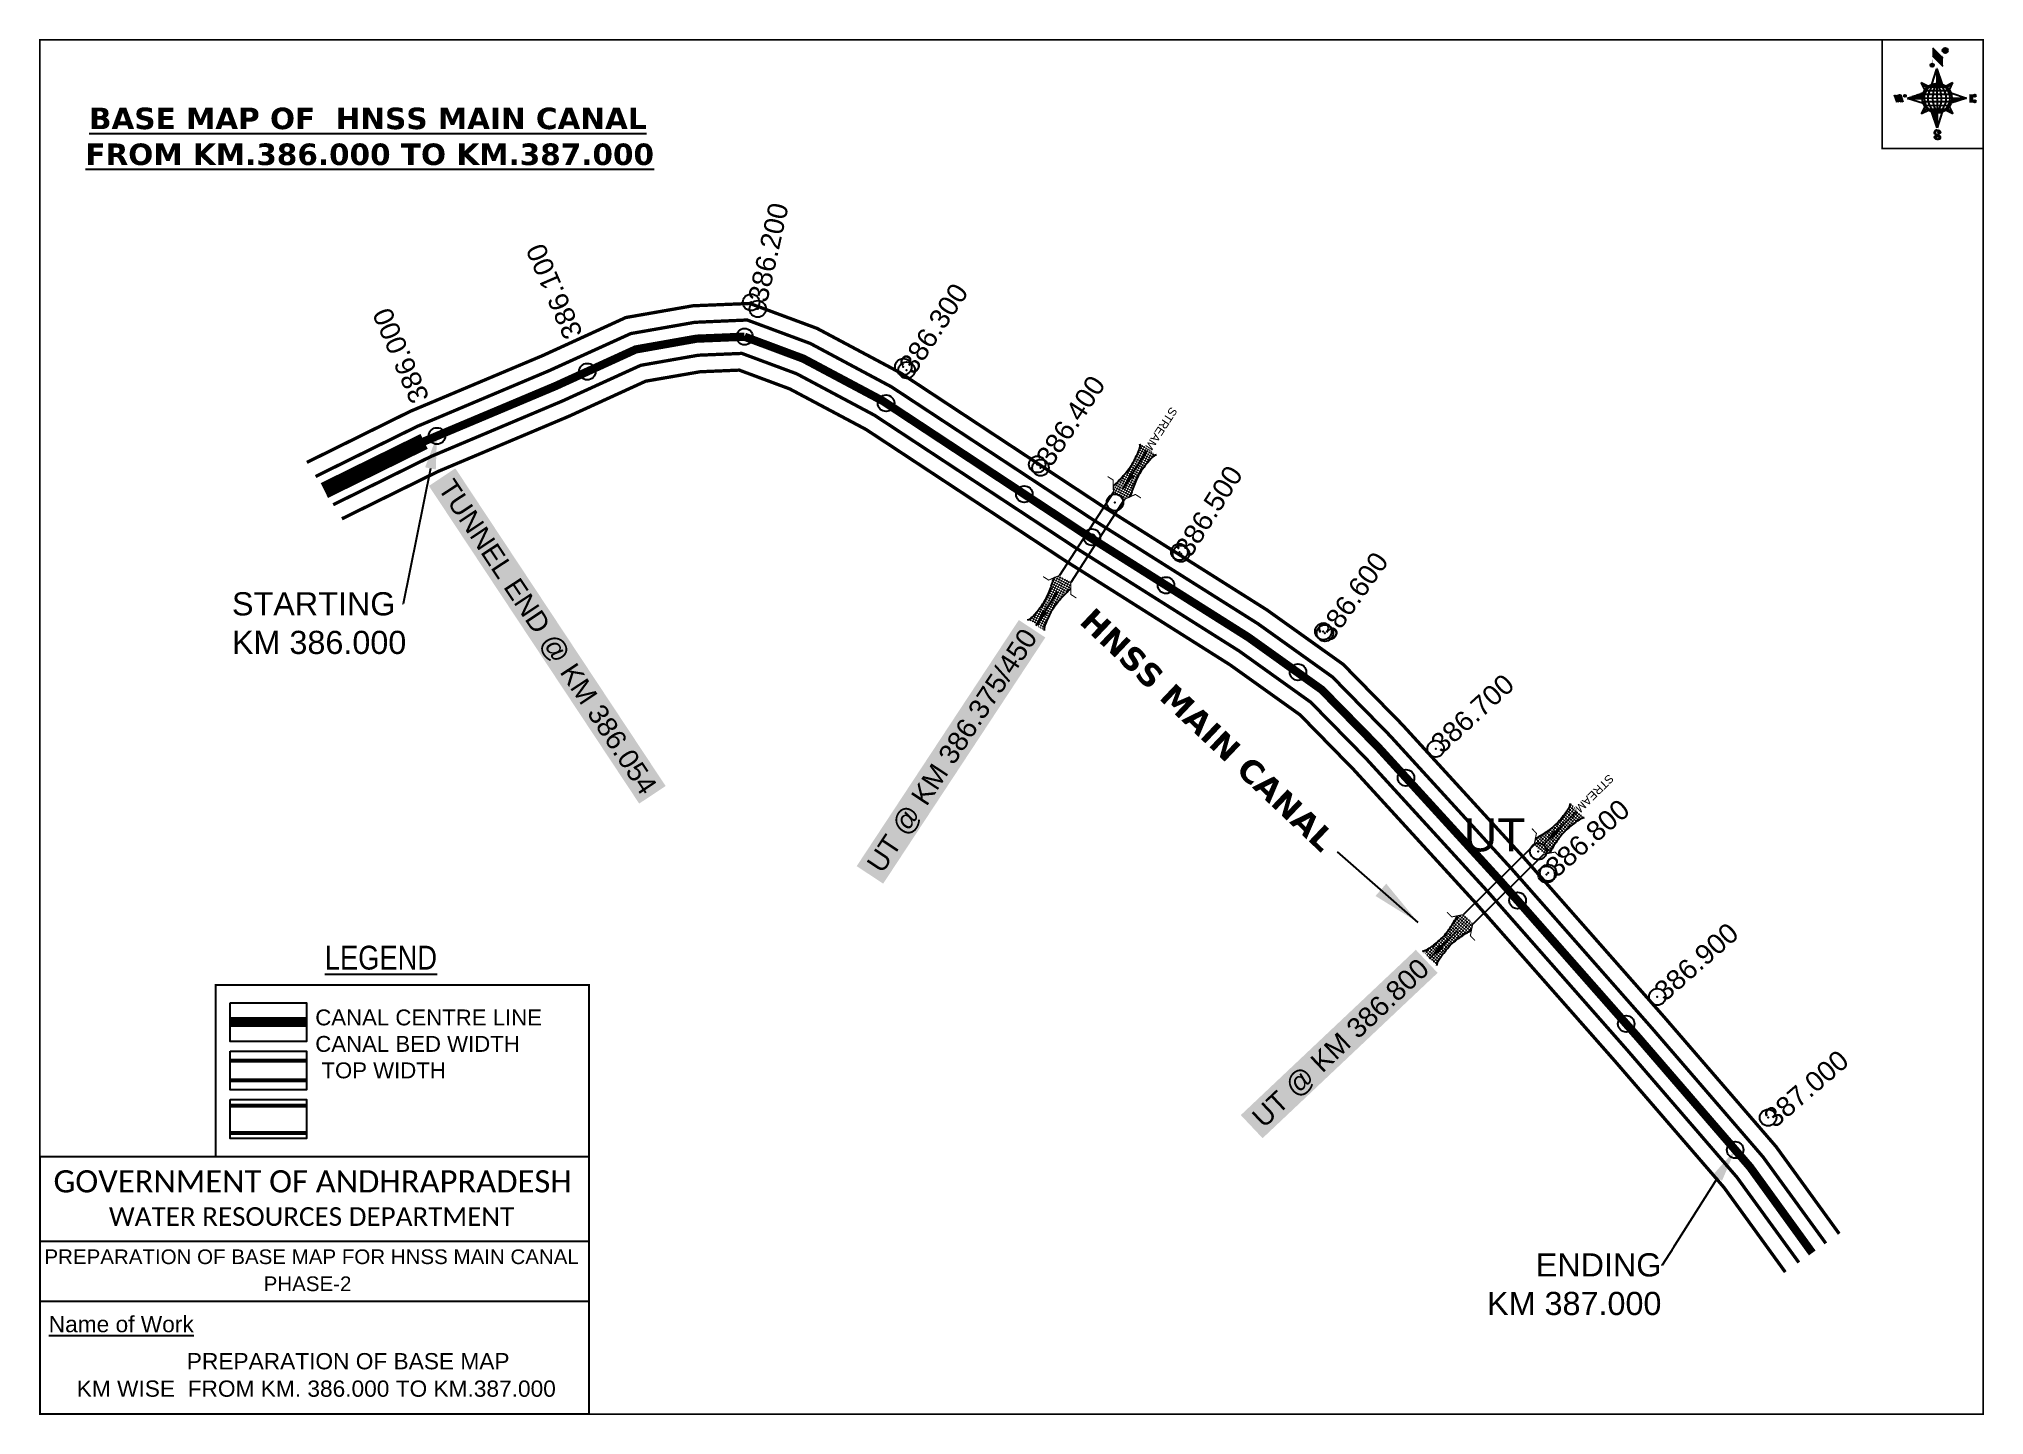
# Model space of a CAD drawing. Header units: inches. Extents: x 178880 to 180057, y 1582665 to 1583497.
import ezdxf
from ezdxf import colors
from ezdxf.entities.mleader import LeaderData, LeaderLine
from ezdxf.enums import TextEntityAlignment as Align
from ezdxf.math import Vec2, Vec3

# ---------------------------------------------------------------- set-up
doc = ezdxf.new("R2010")
doc.units = ezdxf.units.IN
doc.header["$MEASUREMENT"] = 0
doc.header["$PDMODE"] = 32
doc.header["$PDSIZE"] = 10
doc.linetypes.add('HIDDEN2', pattern=[0.1875, 0.125, -0.0625])
for name, color, linetype in [('AQUADUCT', 1, 'Continuous'), ('bord', 1, 'Continuous'), ('CANAL1', 242, 'Continuous'), ('CSMark', 72, 'Continuous'), ('DCBMS', 232, 'Continuous'), ('PAGE', 7, 'Continuous'), ('STRUCTURE', 5, 'Continuous'), ('TEXT', 6, 'Continuous')]:
    doc.layers.add(name, color=color, linetype=linetype)
doc.styles.add('ARIALN', font='ARIALN_1.TTF')
doc.styles.get("Standard").update_dxf_attribs({"font": 'ARIAL_1.TTF'})
doc.dimstyles.get("Standard").update_dxf_attribs({"dimtxt": 0.18, "dimasz": 0.18, "dimexe": 0.18, "dimexo": 0.0625, "dimgap": 0.09, "dimtad": 0, "dimtih": 1, "dimtoh": 1, "dimdec": 4, "dimzin": 0, "dimdsep": 46, "dimtxsty": 'Standard', "dimcen": 0.09, "dimadec": 0, "dimazin": 0, "dimtfac": 1, "dimtdec": 4, "dimtofl": 0, "dimtmove": 0, "dimatfit": 3, "dimfxl": 0, "dimtolj": 1, "dimtzin": 0, "dimarcsym": 0})
pattern_1 = [(267.297113149, (-8720374.938, 50637915.138), (10.5367255337, -0.497431438), [])]
pattern_2 = [(357.297113149, (-8720374.938, 50637915.138), (0.497431438, 10.5367255337), [])]

# ---------------------------------------------------------------- blocks, each defined once
blk = doc.blocks.new('*X8')
at = {"color": 0, "linetype": 'Continuous'}
for p, q in [((6321.6, 240.5), (6322.3, 241.2)), ((6321.6, 240.3), (6322.3, 241)), ((6321.6, 240.1), (6322.3, 240.8)), ((6321.6, 239.9), (6322.4, 240.7)), ((6321.6, 239.8), (6322.4, 240.6)), ((6321.6, 239.6), (6322.5, 240.5)), ((6321.6, 239.4), (6322.5, 240.3)), ((6321.6, 239.2), (6322.6, 240.2)), ((6321.7, 239.1), (6322.6, 240.1)), ((6321.8, 240.8), (6322.4, 241.4)), ((6321.8, 239), (6322.7, 240)), ((6321.8, 239), (6322.8, 239.9)), ((6321.9, 238.9), (6322.9, 239.8)), ((6322, 238.8), (6323, 239.7)), ((6322.1, 241.3), (6322.4, 241.6)), ((6322.1, 238.7), (6323.1, 239.6)), ((6322.2, 238.6), (6323.1, 239.6)), ((6322.3, 238.5), (6323.2, 239.5)), ((6322.4, 238.5), (6323.3, 239.4)), ((6322.5, 238.4), (6323.4, 239.3)), ((6322.7, 238.4), (6323.6, 239.3)), ((6322.8, 238.3), (6323.7, 239.2)), ((6322.9, 238.3), (6323.8, 239.1)), ((6323.1, 238.2), (6323.9, 239.1)), ((6323.2, 238.2), (6324, 239)), ((6323.3, 238.2), (6324.2, 239)), ((6323.5, 238.1), (6324.3, 238.9)), ((6323.7, 238.1), (6324.4, 238.9)), ((6323.8, 238.1), (6324.6, 238.8)), ((6324.1, 238.2), (6324.7, 238.8)), ((6324.3, 238.3), (6324.9, 238.8)), ((6324.6, 238.3), (6325.1, 238.8)), ((6324.8, 238.4), (6325.2, 238.8)), ((6325.1, 238.5), (6325.4, 238.8)), ((6325.4, 238.6), (6325.6, 238.8))]:
    blk.add_line(p, q, dxfattribs=at)
blk = doc.blocks.new('*X7')
at = {"color": 0, "linetype": 'Continuous'}
for p, q in [((6324.4, 240.3), (6324.5, 240.4)), ((6324.6, 240.3), (6324.8, 240.5)), ((6324.7, 240.2), (6325, 240.5)), ((6324.8, 240.2), (6325.2, 240.6)), ((6325, 240.1), (6325.5, 240.6)), ((6325.1, 240.1), (6325.6, 240.6)), ((6325.2, 240), (6325.8, 240.6)), ((6325.3, 240), (6326, 240.6)), ((6325.4, 239.9), (6326.1, 240.6)), ((6325.5, 239.8), (6326.2, 240.5)), ((6325.6, 239.8), (6326.3, 240.5)), ((6325.7, 239.7), (6326.5, 240.4)), ((6325.9, 239.6), (6326.6, 240.3)), ((6326, 239.5), (6326.7, 240.3)), ((6326, 239.4), (6326.8, 240.2)), ((6326.1, 239.3), (6327, 240.2)), ((6326.2, 239.3), (6327.1, 240.1)), ((6326.3, 239.2), (6327.1, 240)), ((6326.4, 239.1), (6327.2, 239.9)), ((6326.5, 239), (6327.3, 239.8)), ((6326.5, 238.9), (6327.4, 239.7)), ((6326.6, 238.8), (6327.5, 239.6)), ((6326.7, 238.7), (6327.5, 239.5)), ((6326.8, 238.6), (6327.6, 239.4)), ((6326.8, 238.5), (6327.7, 239.3)), ((6326.8, 236.5), (6327.4, 237)), ((6326.9, 238.3), (6327.8, 239.2)), ((6326.9, 238.2), (6327.9, 239.1)), ((6326.9, 236.8), (6327.6, 237.4)), ((6327, 238.1), (6327.8, 239)), ((6327, 237.9), (6327.8, 238.8)), ((6327, 237.8), (6327.8, 238.6)), ((6327, 237.6), (6327.8, 238.4)), ((6327, 237.4), (6327.8, 238.2)), ((6327, 237.3), (6327.8, 238)), ((6327, 237.1), (6327.8, 237.9))]:
    blk.add_line(p, q, dxfattribs=at)
blk = doc.blocks.new('H')
at = {"layer": 'bord', "extrusion": (0.000427885, 0.004792, 0.999988)}
h = blk.add_hatch(dxfattribs=at)
h.set_pattern_fill('LINE', color=8, scale=84.387686, angle=-2.7029, style=0)
h.set_pattern_definition(pattern_2)
h.paths.add_polyline_path([(-492, 786, -0.090992), (-448, 775), (-486, 912)])
h = blk.add_hatch(dxfattribs=at)
h.set_pattern_fill('LINE', color=8, scale=84.387686, angle=-92.7029, style=0)
h.set_pattern_definition(pattern_1)
h.paths.add_polyline_path([(-625, 665, -0.090992), (-615, 710), (-751, 671)])
h = blk.add_hatch(dxfattribs=at)
h.set_pattern_fill('LINE', color=8, scale=84.387686, angle=-2.7029, style=0)
h.set_pattern_definition(pattern_2)
h.paths.add_polyline_path([(-504, 533, -0.090992), (-549, 543), (-510, 406)])
h = blk.add_hatch(dxfattribs=at)
h.set_pattern_fill('LINE', color=8, scale=84.387686, angle=-92.7029, style=0)
h.set_pattern_definition(pattern_1)
h.paths.add_polyline_path([(-246, 647), (-372, 653, -0.090992), (-382, 609)])
for p, q in [((-519, 1020, -1217), (-435, 927, -1216)), ((-516, 1087, -1217), (-432, 994, -1217)), ((-538, 774, -1216), (-487, 906, -1216)), ((-487, 906, -1216), (-493, 780, -1216)), ((-487, 906, -1216), (-448, 769, -1216)), ((-865, 701, -1215), (-847, 638, -1215)), ((-847, 700, -1215), (-829, 637, -1215)), ((-829, 699, -1215), (-811, 636, -1215)), ((-829, 699, -1215), (-811, 698, -1215)), ((-811, 698, -1215), (-794, 635, -1215)), ((-752, 665, -1215), (-615, 704, -1215)), ((-627, 794, -1216), (-567, 760, -1216)), ((-627, 794, -1216), (-584, 747, -1215)), ((-599, 731, -1215), (-627, 794, -1216)), ((-421, 753, -1216), (-359, 781, -1216)), ((-359, 781, -1216), (-405, 739, -1216)), ((-359, 781, -1216), (-392, 721, -1215)), ((-379, 693, -1215), (-246, 641, -1215)), ((-213, 669, -1215), (-217, 601, -1215)), ((-752, 665, -1215), (-625, 659, -1215)), ((-619, 614, -1215), (-752, 665, -1215)), ((-639, 526, -1214), (-606, 585, -1215)), ((-639, 526, -1214), (-593, 568, -1215)), ((-577, 553, -1215), (-639, 526, -1214)), ((-511, 400, -1214), (-549, 537, -1214)), ((-460, 533, -1215), (-511, 400, -1214)), ((-505, 527, -1214), (-511, 400, -1214)), ((-371, 513, -1214), (-431, 546, -1215)), ((-371, 513, -1214), (-414, 560, -1215)), ((-399, 576, -1215), (-371, 513, -1214)), ((-246, 641, -1215), (-383, 603, -1215)), ((-373, 647, -1215), (-246, 641, -1215)), ((-197, 600, -1215), (-194, 668, -1215))]:
    blk.add_line(p, q, dxfattribs=at)
at = {"layer": 'bord', "color": 8, "linetype": 'ByBlock', "extrusion": (0.000427885, 0.004792, 0.999988)}
for p, q in [((-375, 679, -1215), (-620, 691, -1215)), ((-386, 711, -1215), (-605, 722, -1215)), ((-411, 744, -1216), (-578, 752, -1216)), ((-493, 780, -1216), (-505, 527, -1214)), ((-373, 647, -1215), (-625, 659, -1215)), ((-378, 616, -1215), (-623, 628, -1215)), ((-392, 585, -1215), (-611, 595, -1215)), ((-420, 555, -1215), (-587, 562, -1215))]:
    blk.add_line(p, q, dxfattribs=at)
at = {"layer": 'bord', "extrusion": (0.000427885, 0.004792, 0.999988), "elevation": -1212}
for points, const_width in [([(-522, 960), (-516, 1093)], 1.61), ([(-434, 933), (-428, 1066)], 1.61), ([(-870, 707), (-846, 706)], 0.642), ([(-829, 643), (-821, 678)], 0.642), ([(-793, 641), (-782, 694)], 0.642), ([(-223, 676), (-174, 673)], 0.706), ([(-829, 643), (-855, 644)], 0.642), ([(-811, 642), (-784, 641)], 0.642), ([(-177, 605), (-226, 607)], 0.706), ([(-195, 645), (-185, 644)], 0.706)]:
    blk.add_lwpolyline(points, dxfattribs=dict(at, const_width=const_width))
for points, const_width in [([(-414, 1073, 1), (-398, 1058, 1)], 22.3), ([(-530, 950, 1), (-520, 939, 1)], 14.8), ([(-776, 697, 1), (-769, 690, 1)], 8.9), ([(-180, 618, 1), (-173, 611, 1)], 9.79), ([(-178, 667, 1), (-171, 660, 1)], 9.79), ([(-490, 362, 1), (-498, 369, 1)], 11.1), ([(-525, 322, 1), (-533, 329, 1)], 11.1)]:
    blk.add_lwpolyline(points, format="xyb", close=True, dxfattribs=dict(at, const_width=const_width))
for points in [[(-537, 317), (-531, 310), (-520, 307), (-505, 307), (-494, 310), (-486, 318), (-487, 326), (-491, 333), (-494, 336), (-503, 341), (-522, 347), (-530, 352), (-534, 355), (-537, 363), (-537, 373), (-530, 381), (-520, 384), (-504, 384), (-493, 380), (-487, 373)], [(-522, 348), (-526, 354), (-528, 361), (-528, 371), (-526, 375), (-521, 381), (-515, 384)], [(-505, 307), (-499, 312), (-497, 319), (-497, 327), (-501, 335), (-509, 343)]]:
    blk.add_lwpolyline(points, dxfattribs=at)
at = {"layer": 'bord', "extrusion": (0.000427885, 0.004792, 0.999988)}
for centre, radius in [((-406, 1065, -1212), 22.3), ((-525, 944, -1212), 14.8), ((-773, 694, -1212), 8.9), ((-498, 659, -1212), 127), ((-177, 615, -1212), 9.79), ((-174, 663, -1212), 9.79), ((-494, 365, -1212), 11.1), ((-529, 325, -1212), 11.1)]:
    blk.add_circle(centre, radius, dxfattribs=at)
at = {"layer": 'bord', "color": 8, "linetype": 'ByBlock', "extrusion": (0.000427885, 0.004792, 0.999988)}
for centre, radius, start, end in [((-482, 658, -1212), 128, 94.9254, 259.6691), ((-437, 656, -1212), 141, 113.2864, 241.308), ((-316, 651, -1212), 222, 142.5892, 212.0053), ((-560, 662, -1212), 141, 293.2864, 61.308), ((-681, 668, -1212), 222, 322.5892, 32.0053), ((-515, 660, -1212), 128, 274.9254, 79.6691)]:
    blk.add_arc(centre, radius, start, end, dxfattribs=at)
at = {"layer": 'bord', "extrusion": (0.000427885, 0.004792, 0.999988)}
for points in [[(-516, 1093, -1212), (-431, 1000, -1212), (-519, 1026, -1212), (-434, 933, -1212)], [(-864, 707, -1212), (-846, 706, -1212), (-846, 644, -1212), (-829, 643, -1212)], [(-829, 705, -1212), (-811, 704, -1212), (-811, 642, -1212), (-793, 641, -1212)], [(-193, 674, -1212), (-197, 606, -1212), (-213, 675, -1212), (-216, 607, -1212)]]:
    blk.add_solid(points, dxfattribs=at)
at = {"layer": 'bord', "extrusion": (0.000427885, 0.004792, 0.999988), "xscale": 7.977342409717546, "yscale": 7.977342408231451, "zscale": 7.977342408476333, "rotation": 138.0840426661453}
for name, p in [('*X7', (38301, -31929, -1212)), ('*X8', (38314, -31951, -1212))]:
    blk.add_blockref(name, p, dxfattribs=at)
blk = doc.blocks.new('UT')
at = {"layer": 'STRUCTURE'}
h = blk.add_hatch(dxfattribs=at)
h.set_pattern_fill('DASH', color=150, scale=8, angle=-39.6278, style=0)
h.set_pattern_definition([(320.372247933, (-4370.464, -6260.8811), (1.40800153113, 0.132407282), [1, -1])])
h.paths.add_polyline_path([(765163, 1700681.9), (765165.6, 1700680.6), (765167.2, 1700680.3), (765169.1, 1700680), (765172.4, 1700679.6), (765176.4, 1700679.3), (765179.5, 1700679.5), (765183.1, 1700679.9), (765187.7, 1700680.9), (765188.9, 1700681.2), (765193.1, 1700682.2), (765196.1, 1700680.2), (765196.1, 1700672.2), (765193.1, 1700670.2), (765190.5, 1700670.8), (765188.1, 1700671.3), (765185.5, 1700671.8), (765183.6, 1700672.1), (765181, 1700672.5), (765180.3, 1700672.5), (765178.5, 1700672.6), (765176.7, 1700672.6), (765174.6, 1700672.5), (765172.5, 1700672.3), (765170.4, 1700672), (765168.5, 1700671.7), (765166.1, 1700671.2), (765165, 1700670.8), (765163, 1700669.7)])
h.paths.add_polyline_path([(765259.1, 1700682.2), (765256.1, 1700680.2), (765256.1, 1700672.2), (765259.1, 1700670.2), (765261.9, 1700671), (765264.4, 1700671.6), (765266.4, 1700672), (765269.1, 1700672.5), (765272.7, 1700673), (765276.1, 1700673.1), (765278.6, 1700672.9), (765281.2, 1700672.7), (765283.9, 1700672.3), (765286.4, 1700671.9), (765288, 1700671.3), (765289.2, 1700670.6), (765289.1, 1700682.7), (765287.6, 1700681.8), (765285.7, 1700681.2), (765283, 1700680.7), (765281.2, 1700680.4), (765276.7, 1700679.9), (765272.7, 1700679.9), (765268.7, 1700680.3), (765264.8, 1700681), (765261.2, 1700681.7)])
at = {"layer": 'STRUCTURE', "color": 150, "const_width": 0.628}
for points in [[(765190.1, 1700688.2), (765190.1, 1700684.2), (765196.1, 1700680.2), (765256.1, 1700680.2), (765262.1, 1700684.2), (765262.1, 1700688.2)], [(765190.1, 1700664.2), (765190.1, 1700668.2), (765196.1, 1700672.2), (765256.1, 1700672.2), (765262.1, 1700668.2), (765262.1, 1700664.2)]]:
    blk.add_lwpolyline(points, dxfattribs=at)
at = {"layer": 'STRUCTURE', "color": 150}
for points in [[(765196.1, 1700680.2), (765256.1, 1700680.2)], [(765196.1, 1700672.2), (765256.1, 1700672.2)], [(765196.1, 1700672.2), (765256.1, 1700672.2)]]:
    blk.add_lwpolyline(points, dxfattribs=at)
at = {"layer": 'STRUCTURE', "color": 0}
blk.add_circle((765226.1, 1700676.2), 1.89, dxfattribs=at)
at = {"layer": 'STRUCTURE', "color": 150}
for points in [[(765163, 1700681.9), (765164.4, 1700681.1), (765167.9, 1700680.2), (765171.2, 1700679.8), (765176.1, 1700679.4), (765184.7, 1700680.3), (765193.1, 1700682.2)], [(765289.1, 1700682.7), (765287.8, 1700681.9), (765284.3, 1700680.9), (765280.9, 1700680.4), (765276.1, 1700679.8), (765267.4, 1700680.5), (765259.1, 1700682.2)], [(765163, 1700669.7), (765164.3, 1700670.6), (765167.8, 1700671.6), (765171.2, 1700672.1), (765176, 1700672.6), (765184.7, 1700672), (765193.1, 1700670.2)], [(765289.2, 1700670.6), (765287.8, 1700671.4), (765284.2, 1700672.3), (765280.9, 1700672.7), (765276.1, 1700673.1), (765267.4, 1700672.2), (765259.1, 1700670.2)]]:
    blk.add_spline(points, degree=3, dxfattribs=at)
at = {"layer": 'STRUCTURE', "color": 0}
blk.add_text('STREAM', height=5, dxfattribs=at).set_placement((765148.2, 1700675.8), align=Align.MIDDLE_CENTER)
for points in [[(765190.9, 1700676), (765164.2, 1700675.8)], [(765289.3, 1700676.7), (765265.4, 1700676.4)]]:
    blk.add_leader(points, dimstyle='Standard', override={"dimasz": 10, "dimgap": 0.09, "dimtad": 0}, dxfattribs=at)

msp = doc.modelspace()

# ---------------------------------------------------------------- linework, layer by layer
at = {"color": 6, "const_width": 10}
msp.add_lwpolyline([(179052.9, 1583224.2), (179113.2, 1583253.9)], dxfattribs=at)
at = {"color": 96, "const_width": 10}
msp.add_lwpolyline([(179052.9, 1583224.2), (179113.2, 1583253.9)], dxfattribs=at)
for p in [(179311, 1583338, 712), (179403, 1583299, 713), (179484, 1583240, 714), (179531, 1583217, 715), (179531, 1583217, 715), (179570, 1583187, 716), (179657, 1583139, 717), (179725, 1583068, 718), (179787, 1583006, 719), (179787, 1583006, 719), (179792, 1582992, 720), (179859, 1582918, 721), (179926, 1582845, 722)]:
    msp.add_point(p)
at = {"color": 2}
for p in [(179725, 1583068, 718), (179859, 1582918, 721), (179926, 1582845, 722)]:
    msp.add_point(p, dxfattribs=at)
at = {"layer": 'CANAL1', "color": 200, "const_width": 2}
for points in [[(179042.3, 1583241.2), (179104.9, 1583272.1), (179184.7, 1583305.7), (179235.2, 1583328.8), (179275.8, 1583335.9), (179310.2, 1583337.3), (179350.9, 1583322.2), (179401, 1583295.5), (179522.9, 1583215.1), (179622.9, 1583152), (179669, 1583119.1), (179704.6, 1583082.8), (179778.9, 1583001.5), (179863.2, 1582905.8), (179930.8, 1582827.5), (179969, 1582774.8)], [(179063.5, 1583207.1), (179121.6, 1583235.7), (179200.8, 1583269.1), (179247.2, 1583290.3), (179280.1, 1583296), (179303.8, 1583297), (179334.4, 1583285.6), (179380.5, 1583261.1), (179501.3, 1583181.5), (179600.6, 1583118.8), (179642.9, 1583088.6), (179675.5, 1583055.3), (179749.1, 1582974.8), (179833.1, 1582879.5), (179899.4, 1582802.7), (179936.4, 1582751.6)]]:
    msp.add_lwpolyline(points, dxfattribs=at)
at = {"layer": 'CANAL1', "color": 5, "const_width": 2}
for points in [[(179047.6, 1583232.7), (179109.1, 1583263), (179188.7, 1583296.6), (179238.2, 1583319.1), (179276.9, 1583325.9), (179308.6, 1583327.3), (179346.8, 1583313.1), (179395.8, 1583286.9), (179517.5, 1583206.7), (179617.4, 1583143.7), (179662.5, 1583111.5), (179697.3, 1583076), (179771.5, 1582994.8), (179855.7, 1582899.2), (179922.9, 1582821.3), (179960.9, 1582769)], [(179058.2, 1583215.6), (179117.4, 1583244.8), (179196.8, 1583278.3), (179244.2, 1583299.9), (179279, 1583306), (179305.4, 1583307.1), (179338.5, 1583294.8), (179385.6, 1583269.7), (179506.7, 1583189.9), (179606.2, 1583127.1), (179649.4, 1583096.2), (179682.8, 1583062.2), (179756.6, 1582981.5), (179840.6, 1582886.1), (179907.2, 1582808.9), (179944.6, 1582757.4)]]:
    msp.add_lwpolyline(points, dxfattribs=at)
at = {"layer": 'CANAL1', "color": 1, "linetype": 'HIDDEN2', "ltscale": 100, "const_width": 5}
for points in [[(179052.9, 1583224.2), (179113.2, 1583253.9), (179192.8, 1583287.4), (179241.2, 1583309.5), (179277.9, 1583316), (179307, 1583317.2)], [(179307, 1583317.2), (179342.6, 1583303.9), (179390.7, 1583278.3), (179512.1, 1583198.3), (179611.8, 1583135.4), (179656, 1583103.8), (179690.1, 1583069.1), (179764, 1582988.2), (179848.2, 1582892.6), (179915.1, 1582815.1), (179952.7, 1582763.2)]]:
    msp.add_lwpolyline(points, dxfattribs=at)
at = {"layer": 'CANAL1', "color": 1, "linetype": 'HIDDEN2', "ltscale": 100, "const_width": 6, "elevation": -0.4}
msp.add_lwpolyline([(179042, 1582902.8), (178996, 1582902.8)], dxfattribs=at)
at = {"layer": 'CANAL1', "color": 5, "const_width": 2.4, "elevation": -0.4}
for points in [[(179042, 1582879.5), (178996, 1582879.5)], [(179042, 1582867.5), (178996, 1582867.5)]]:
    msp.add_lwpolyline(points, dxfattribs=at)
at = {"layer": 'CANAL1', "color": 200, "const_width": 2.4, "elevation": -0.4}
for points in [[(179042, 1582852.3), (178996, 1582852.3)], [(179042, 1582835.8), (178996, 1582835.8)]]:
    msp.add_lwpolyline(points, dxfattribs=at)
at = {"layer": 'CSMark', "color": 2}
for p in [(179315, 1583334), (179405, 1583297), (179211.9, 1583296.1), (179121, 1583257.2), (179486, 1583238), (179571, 1583186), (179658, 1583138), (179793, 1582993)]:
    msp.add_point(p, dxfattribs=at)
at = {"layer": 'CSMark', "color": 3}
for p in [(179307, 1583317.2), (179392.6, 1583277), (179476.2, 1583222), (179517.1, 1583196), (179561.9, 1583166.9), (179641.7, 1583114.4), (179707, 1583050.5), (179774.5, 1582976.3), (179840.2, 1582901.7), (179906.1, 1582825.5)]:
    msp.add_point(p, dxfattribs=at)
at = {"layer": 'PAGE', "const_width": 1}
msp.add_lwpolyline([(178880.9, 1582665.8), (180056.1, 1582665.8), (180056.1, 1583496.8), (178880.9, 1583496.8), (178880.9, 1582665.8)], dxfattribs=at)
at = {"layer": 'PAGE'}
for points, const_width in [([(180056.1, 1583496.8), (179995, 1583496.8), (179995, 1583431), (180056.1, 1583431)], 1), ([(178987.2, 1582925.2), (179213, 1582925.2), (179213, 1582821.4), (178987.2, 1582821.4)], 1.2), ([(178880.9, 1582821.4), (179213, 1582821.4), (179213, 1582665.8), (178880.9, 1582665.8)], 1.2)]:
    msp.add_lwpolyline(points, close=True, dxfattribs=dict(at, const_width=const_width))
at = {"layer": 'PAGE', "elevation": -0.4}
for points in [[(178996, 1582914.5), (179042, 1582914.5), (179042, 1582891), (178996, 1582891)], [(178996, 1582885.3), (179042, 1582885.3), (179042, 1582861.8), (178996, 1582861.8)], [(178996, 1582856), (179042, 1582856), (179042, 1582832.5), (178996, 1582832.5)]]:
    msp.add_lwpolyline(points, close=True, dxfattribs=at)
at = {"layer": 'PAGE'}
for points in [[(178880.9, 1582770.4), (179213, 1582770.4)], [(178880.9, 1582734.1), (179213, 1582734.1)]]:
    msp.add_lwpolyline(points, dxfattribs=at)

# ---------------------------------------------------------------- block references
at = {"layer": 'AQUADUCT', "color": 1, "xscale": 0.0703495379661093, "yscale": 0.07034953800030053, "zscale": 0.07034953795990817, "rotation": 3.078330607406165}
msp.add_blockref('H', (180065.7, 1583417.4, 85.4), dxfattribs=at)
at = {"layer": 'STRUCTURE', "color": 0}
for p, rotation in [((-834115.3, 3148577.6), 237.1498445578681), ((-470708.8, 3330771.2), 224.6393547953236)]:
    msp.add_blockref('UT', p, dxfattribs=dict(at, rotation=rotation))

# ---------------------------------------------------------------- texts
msp.add_text('UT ', height=20).set_placement((179787, 1583006, 719), align=Align.RIGHT)
at = {"layer": 'CANAL1', "color": 7, "insert": (179517.8, 1583155), "char_height": 14, "width": 205.129, "attachment_point": 1, "rotation": 316.5272}
msp.add_mtext('\\pi0.96322;{\\fVerdana|b1|i0|c0|p34;HNSS MAIN CANAL}', dxfattribs=at)
at = {"layer": 'CSMark', "color": 1}
for s, rotation, p in [('386.200', 77.5071, (179314.8, 1583338.6)), ('386.100', 113.3079, (179203.9, 1583316.7)), ('386.300', 56.6257, (179404.6, 1583296.9)), ('386.000', 113.3079, (179111.1, 1583277.9)), ('386.400', 56.6257, (179487.5, 1583241.1)), ('386.500', 57.7366, (179571.5, 1583186.1)), ('386.600', 54.469, (179657, 1583135.5)), ('386.700', 42.4348, (179724.8, 1583069)), ('386.800', 41.3686, (179794, 1582994)), ('386.900', 41.3686, (179859.8, 1582919.3)), ('387.000', 40.7971, (179926.1, 1582842.7))]:
    msp.add_text(s, height=12, rotation=rotation, dxfattribs=at).set_placement(p, align=Align.MIDDLE_LEFT)
at = {"layer": 'PAGE', "extrusion": (0.000201441, 0.004807, 0.999988), "style": 'ARIALN'}
msp.add_text('%%ULEGEND', height=14.4, rotation=359.9999, dxfattribs=at).set_placement((179087.1, 1582923.3, 7645), align=Align.MIDDLE)
at = {"layer": 'PAGE', "extrusion": (0.000201441, 0.004807, 0.999988)}
for s, height, p in [('PREPARATION OF BASE MAP FOR HNSS MAIN CANAL', 8.878, (178883.6, 1582738, 7644.1)), ('%%UName of Work', 9.822, (178886.2, 1582696.8, 7642.7))]:
    msp.add_text(s, height=height, rotation=359.9999, dxfattribs=at).set_placement(p)
for s, height, p in [('PHASE-2', 8.88, (179042.7, 1582726.1, 7644)), ('PREPARATION OF BASE MAP', 9.822, (179067.3, 1582679.3, 7642.8)), ('KM WISE  FROM KM. 386.000 TO KM.387.000', 9.822, (179048, 1582662.7, 7642.8))]:
    msp.add_text(s, height=height, rotation=359.9999, dxfattribs=at).set_placement(p, align=Align.MIDDLE_CENTER)
at = {"layer": 'PAGE', "extrusion": (0.000201441, 0.004807, 0.999988), "attachment_point": 1, "text_direction": (1, -1e-06, -0.000201)}
for s, insert, char_height, width in [('CANAL CENTRE LINE CANAL BED WIDTH {\\H2.3732x; }\\P TOP WIDTH{\\H1.9155x; }', (179047.4, 1582910.4, -0.4), 9.6, 168.926), ('\\pi3.5885;{\\fCalibri|b0|i0|c0|p34;\\H1.3333x;GOVERNMENT OF ANDHRAPRADESH\\P\\pi37.073;\\H0.83998x;WATER RESOURCES DEPARTMENT}', (178885.5, 1582813.2, -1.3), 10.059, 321.276)]:
    msp.add_mtext(s, dxfattribs=dict(at, insert=insert, char_height=char_height, width=width))
at = {"layer": 'STRUCTURE', "color": 5, "char_height": 12, "attachment_point": 1, "bg_fill": 1, "box_fill_scale": 1.3, "bg_fill_color": 7, "bg_fill_true_color": 16777215, "bg_fill_transparency": 4390977}
for s, insert, width, rotation in [('\\pi0.26055;TUNNEL END @ KM 386.054', (179131.1, 1583232.6), 223.168, 303.5077), ('\\pi0.71894;UT @ KM 386.375/450', (179379.8, 1582998.1), 171.026, 56.6188), ('\\pi0.71894;UT @ KM 386.800', (179612.2, 1582846.4), 138.398, 43.3575)]:
    msp.add_mtext(s, dxfattribs=dict(at, insert=insert, width=width, rotation=rotation))
at = {"layer": 'TEXT', "color": 1, "insert": (178888.8, 1583455.7), "char_height": 13, "width": 379.826, "attachment_point": 1}
msp.add_mtext('\\pi21.755;{\\fVerdana|b1|i0|c0|p34;\\LBASE MAP OF  HNSS MAIN CANAL \\P\\pi19.564;FROM KM.386.000 TO KM.387.000}', dxfattribs=at)

# ---------------------------------------------------------------- leaders
at = {"layer": 'CANAL1', "color": 7}
msp.add_leader([(179714.4, 1582963), (179665.5, 1583005.8)], dimstyle='Standard', override={"dimasz": 30, "dimgap": 0.09, "dimtad": 0}, dxfattribs=at)
at = {"layer": 'DCBMS', "color": 5}
ml = msp.add_multileader_mtext('Standard', dxfattribs=at)
ml.set_content('STARTING\\PKM 386.000', color=5)
ml.set_leader_properties()
ml.build(insert=Vec2(0, 0))
ml.multileader.update_dxf_attribs({"dogleg_length": 0.36, "arrow_head_size": 20})
ctx = ml.context
ctx.base_point, ctx.char_height, ctx.arrow_head_size, ctx.landing_gap_size, ctx.plane_origin = Vec3(178996.9, 1583155.6), 14, 20, 0.09, Vec3(179167.8, 1583228.4)
notes = []
notes.append((ctx, [(0, (1, 1, 0), (179100.6, 1583155.6), (-1, 0), 0.36, [(0, [(179121, 1583257.2)], 0, [])])]))
ctx.mtext.insert, ctx.mtext.flow_direction = Vec3(178997, 1583162.7), 5
for ctx, leaders in notes:
    for number, flags, end, landing, length, lines in leaders:
        leader = LeaderData()
        leader.index, (leader.has_last_leader_line, leader.has_dogleg_vector, leader.attachment_direction) = number, flags
        leader.last_leader_point, leader.dogleg_vector, leader.dogleg_length = Vec3(end), Vec3(landing), length
        for number, points, colour, breaks in lines:
            line = LeaderLine()
            line.index, line.vertices, line.color, line.breaks = number, Vec3.list(points), colors.encode_raw_color(colour), breaks
            leader.lines.append(line)
        ctx.leaders.append(leader)

# ---------------------------------------------------------------- next in the draw order: leaders
ml = msp.add_multileader_mtext('Standard', dxfattribs=at)
ml.set_content('ENDING \\PKM 387.000', color=5)
ml.set_leader_properties()
ml.build(insert=Vec2(0, 0))
ml.multileader.update_dxf_attribs({"dogleg_length": 0.36, "arrow_head_size": 20})
ctx = ml.context
ctx.base_point, ctx.char_height, ctx.arrow_head_size, ctx.landing_gap_size, ctx.plane_origin = Vec3(179758.3, 1582755.9), 14, 20, 0.09, Vec3(179902, 1582968.2)
ctx.text_align_type = 2
notes = []
notes.append((ctx, [(0, (1, 1, 0), (179861.9, 1582755.9), (-1, 0), 0.36, [(0, [(179906.1, 1582825.5)], 0, [])])]))
ctx.mtext.insert, ctx.mtext.width, ctx.mtext.alignment, ctx.mtext.flow_direction = Vec3(179861.5, 1582763), 109.049, 3, 5
ctx.mtext.has_bg_fill, ctx.mtext.bg_color, ctx.mtext.bg_scale_factor, ctx.mtext.bg_transparency, ctx.mtext.use_window_bg_color = 1, -1027028792, 1.5, 0, 1
for ctx, leaders in notes:
    for number, flags, end, landing, length, lines in leaders:
        leader = LeaderData()
        leader.index, (leader.has_last_leader_line, leader.has_dogleg_vector, leader.attachment_direction) = number, flags
        leader.last_leader_point, leader.dogleg_vector, leader.dogleg_length = Vec3(end), Vec3(landing), length
        for number, points, colour, breaks in lines:
            line = LeaderLine()
            line.index, line.vertices, line.color, line.breaks = number, Vec3.list(points), colors.encode_raw_color(colour), breaks
            leader.lines.append(line)
        ctx.leaders.append(leader)

doc.saveas('drawing.dxf')
